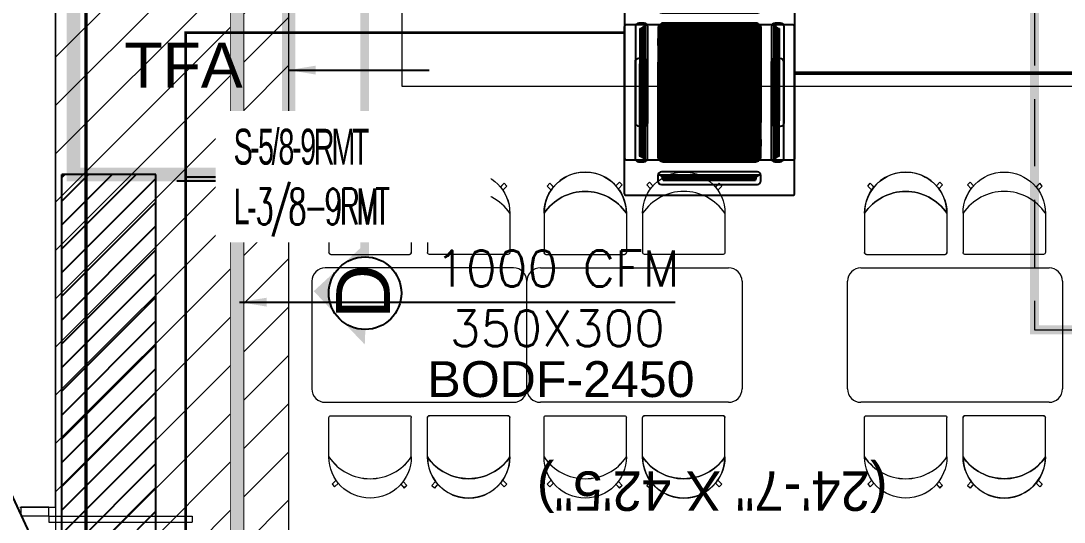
# Model space of a CAD drawing. Header units: millimetres. Extents: x -81374 to 485233, y -39075 to 157313.
# Drawn here: x 49089 to 54909, y 18850 to 21647 of the extents above; entities that cross this region are included whole.
import ezdxf
from ezdxf.enums import TextEntityAlignment as Align

# ---------------------------------------------------------------- set-up
doc = ezdxf.new("R2010")
doc.units = ezdxf.units.MM
doc.linetypes.add('CENTER', pattern=[2, 1.25, -0.25, 0.25, -0.25])
doc.linetypes.add('HIDDEN', pattern=[0.375, 0.25, -0.125])
for name, color, linetype, lineweight in [('A-DOOR', 31, 'Continuous', 5), ('A-ELE-0.15', 252, 'Continuous', 0), ('DRAIN PIPE', 76, 'Continuous', 30), ('G-IMPT', 8, 'Continuous', 5), ('ID-FURNITURE', 54, 'Continuous', 15), ('VRF -COPPER PIPE', 4, 'Continuous', 9)]:
    doc.layers.add(name, color=color, linetype=linetype, lineweight=lineweight)
for name, color, linetype in [('AC-RA-DIFFUSER', 6, 'Continuous'), ('CEN', 252, 'CENTER'), ('ETA-AC-BWD', 13, 'Continuous'), ('HATCH', 8, 'Continuous'), ('Hatch 01_UC', 7, 'Continuous'), ('HVAC-SECTIONS', 7, 'Continuous'), ('M-HVAC ELLIPTICAL DUCT', 6, 'Continuous'), ('M-HVAC VRV PIPE', 152, 'Continuous'), ('M-HVAC-ELEPTICAL DUCT', 6, 'Continuous'), ('M-HVAC-INSULATION', 8, 'Continuous'), ('M-HVAC-SUPPLY AIR DUCT', 4, 'Continuous'), ('M-HVAC-TEXT', 7, 'Continuous'), ('PCE-HVACTEXT', 7, 'Continuous')]:
    doc.layers.add(name, color=color, linetype=linetype)
doc.layers.add('ceiling', color=7, linetype='Continuous', lineweight=5, true_color=0x560d91)
doc.layers.add('LinearLight', color=7, linetype='Continuous', lineweight=5, true_color=0xb41f08)
doc.styles.add('Arial', font='arial.ttf', dxfattribs={"height": 3})
doc.styles.add('COREWALL-KEY PLAN$0$str001', font='arial.ttf', dxfattribs={"width": 0.9, "height": 0.117188})
doc.styles.add('Herbalife_Third Floor - Furniture Layout - 210201$0$CG', font='GOTHIC.TTF')
doc.styles.add('R', font='romans.shx')
doc.styles.add('ROMAND', font='romand__.ttf')
doc.styles.add('romans', font='stylu.ttf', dxfattribs={"height": 125})
doc.styles.add('rs', font='romans.shx', dxfattribs={"width": 0.75})
doc.styles.get("Standard").update_dxf_attribs({"font": 'arial.ttf'})
doc.dimstyles.new('GLAZ ALU', dxfattribs={"dimscale": 100, "dimtxt": 2, "dimasz": 1.4, "dimexe": 0.8, "dimexo": 0.8, "dimgap": 0.75, "dimtad": 1, "dimdec": 0, "dimzin": 0, "dimdsep": 46, "dimtxsty": 'rs', "dimcen": 0.09, "dimclrd": 8, "dimclre": 8, "dimclrt": 2, "dimadec": 0, "dimazin": 0, "dimtfac": 1, "dimtdec": 0, "dimtmove": 0, "dimatfit": 3, "dimfxl": 1, "dimtolj": 1, "dimtzin": 0, "dimarcsym": 0})
doc.dimstyles.new('Vayucon', dxfattribs={"dimtxt": 200, "dimasz": 150, "dimexe": 0, "dimexo": 0, "dimgap": 9e-05, "dimtad": 1, "dimdec": 0, "dimrnd": 5, "dimzin": 0, "dimdsep": 46, "dimtxsty": 'ROMAND', "dimcen": 90, "dimclre": 99, "dimclrt": 7, "dimadec": 0, "dimazin": 0, "dimtfac": 1, "dimtdec": 0, "dimtofl": 0, "dimtmove": 1, "dimatfit": 3, "dimfxl": 1, "dimtolj": 1, "dimtzin": 0, "dimarcsym": 0})
pattern_1 = [(225, (86411.17, 39444.27), (134.70384, -134.70384), [])]

# ---------------------------------------------------------------- blocks, each defined once
blk = doc.blocks.new('ng')
at = {"layer": 'CEN', "color": 9, "linetype": 'HIDDEN', "lineweight": 0, "ltscale": 1500, "true_color": 0xc7c8ca}
blk.add_lwpolyline([(29397.1, 15421.3), (31667.1, 15421.3), (31667.1, 19521.3), (29397.1, 19521.3)], dxfattribs=at)
blk = doc.blocks.new('floor plan 1')
at = {"layer": 'G-IMPT', "color": 8, "ltscale": 500}
for p, q in [((8126.6, -57959.4), (8126.6, -57926.1)), ((8926.6, -57926.1), (8126.6, -57926.1)), ((8926.6, -57959.4), (8126.6, -57959.4)), ((8926.6, -57959.4), (8926.6, -57926.1)), ((8926.6, -57959.4), (8926.6, -58009.4)), ((8926.6, -57959.4), (9080.8, -57959.4)), ((9080.8, -57959.4), (9080.8, -58009.4)), ((8888, -58009.4), (8888, -63931.5)), ((9088, -58009.4), (8888, -58009.4)), ((8926.6, -58009.4), (9080.8, -58009.4)), ((3383.4, -58137.6, 0), (3397.7, -58122.3, 0)), ((3405.7, -58160.1, 0), (3383.4, -58137.6, 0)), ((3418.4, -58143.2, 0), (3397.7, -58122.3, 0)), ((3767.2, -58136.8, 0), (3786.4, -58116.2, 0)), ((3780.5, -58153.2, 0), (3801.1, -58131.1, 0)), ((3801.1, -58131.1, 0), (3786.4, -58116.2, 0)), ((3939.8, -58131.1, 0), (3954.6, -58116.2, 0)), ((3960.5, -58153.2, 0), (3939.8, -58131.1, 0)), ((3973.8, -58136.8, 0), (3954.6, -58116.2, 0)), ((4322.5, -58143.2, 0), (4343.3, -58122.3, 0)), ((4335.2, -58160.1, 0), (4357.5, -58137.6, 0)), ((4357.5, -58137.6, 0), (4343.3, -58122.3, 0)), ((5171.5, -58137.6, 0), (5185.8, -58122.3, 0)), ((5193.8, -58160.1, 0), (5171.5, -58137.6, 0)), ((5206.5, -58143.2, 0), (5185.8, -58122.3, 0)), ((5555.3, -58136.8, 0), (5574.5, -58116.2, 0)), ((5568.6, -58153.2, 0), (5589.2, -58131.1, 0)), ((5589.2, -58131.1, 0), (5574.5, -58116.2, 0)), ((5727.9, -58131.1, 0), (5742.6, -58116.2, 0)), ((5748.6, -58153.2, 0), (5727.9, -58131.1, 0)), ((5761.8, -58136.8, 0), (5742.6, -58116.2, 0)), ((6110.6, -58143.2, 0), (6131.3, -58122.3, 0)), ((6123.3, -58160.1, 0), (6145.6, -58137.6, 0)), ((6145.6, -58137.6, 0), (6131.3, -58122.3, 0)), ((6371.5, -58137.6, 0), (6385.8, -58122.3, 0)), ((6393.8, -58160.1, 0), (6371.5, -58137.6, 0)), ((6406.5, -58143.2, 0), (6385.8, -58122.3, 0)), ((6755.3, -58136.8, 0), (6774.5, -58116.2, 0)), ((6768.6, -58153.2, 0), (6789.2, -58131.1, 0)), ((6789.2, -58131.1, 0), (6774.5, -58116.2, 0)), ((6927.9, -58131.1, 0), (6942.6, -58116.2, 0)), ((6948.6, -58153.2, 0), (6927.9, -58131.1, 0)), ((6961.8, -58136.8, 0), (6942.6, -58116.2, 0)), ((7310.6, -58143.2, 0), (7331.3, -58122.3, 0)), ((7323.3, -58160.1, 0), (7345.6, -58137.6, 0)), ((7345.6, -58137.6, 0), (7331.3, -58122.3, 0)), ((3345.5, -58594.3, 0), (4395.5, -58594.3, 0)), ((5133.6, -58594.3, 0), (6183.6, -58594.3, 0)), ((7383.6, -58594.3, 0), (6333.6, -58594.3, 0)), ((3270.5, -59269.3, 0), (3270.5, -58669.3, 0)), ((4470.5, -58669.3, 0), (4470.5, -59269.3, 0)), ((5058.6, -59269.3, 0), (5058.6, -58669.3, 0)), ((6258.6, -58669.3, 0), (6258.6, -59269.3, 0)), ((6258.6, -58669.3, 0), (6258.6, -59269.3, 0)), ((7458.6, -59269.3, 0), (7458.6, -58669.3, 0)), ((4395.5, -59344.3, 0), (3345.5, -59344.3, 0)), ((6183.6, -59344.3, 0), (5133.6, -59344.3, 0)), ((6333.6, -59344.3, 0), (7383.6, -59344.3, 0)), ((3405.7, -59778.5, 0), (3383.4, -59800.9, 0)), ((3383.4, -59800.9, 0), (3397.7, -59816.2, 0)), ((3418.4, -59795.3, 0), (3397.7, -59816.2, 0)), ((3767.2, -59801.7, 0), (3786.4, -59822.3, 0)), ((3780.5, -59785.3, 0), (3801.1, -59807.5, 0)), ((3801.1, -59807.5, 0), (3786.4, -59822.3, 0)), ((3960.5, -59785.3, 0), (3939.8, -59807.5, 0)), ((3939.8, -59807.5, 0), (3954.6, -59822.3, 0)), ((3973.8, -59801.7, 0), (3954.6, -59822.3, 0)), ((4322.5, -59795.3, 0), (4343.3, -59816.2, 0)), ((4335.2, -59778.5, 0), (4357.5, -59800.9, 0)), ((4357.5, -59800.9, 0), (4343.3, -59816.2, 0)), ((5193.8, -59778.5, 0), (5171.5, -59800.9, 0)), ((5171.5, -59800.9, 0), (5185.8, -59816.2, 0)), ((5206.5, -59795.3, 0), (5185.8, -59816.2, 0)), ((5555.3, -59801.7, 0), (5574.5, -59822.3, 0)), ((5568.6, -59785.3, 0), (5589.2, -59807.5, 0)), ((5589.2, -59807.5, 0), (5574.5, -59822.3, 0)), ((5748.6, -59785.3, 0), (5727.9, -59807.5, 0)), ((5727.9, -59807.5, 0), (5742.6, -59822.3, 0)), ((5761.8, -59801.7, 0), (5742.6, -59822.3, 0)), ((6110.6, -59795.3, 0), (6131.3, -59816.2, 0)), ((6123.3, -59778.5, 0), (6145.6, -59800.9, 0)), ((6145.6, -59800.9, 0), (6131.3, -59816.2, 0)), ((6393.8, -59778.5, 0), (6371.5, -59800.9, 0)), ((6371.5, -59800.9, 0), (6385.8, -59816.2, 0)), ((6406.5, -59795.3, 0), (6385.8, -59816.2, 0)), ((6755.3, -59801.7, 0), (6774.5, -59822.3, 0)), ((6768.6, -59785.3, 0), (6789.2, -59807.5, 0)), ((6789.2, -59807.5, 0), (6774.5, -59822.3, 0)), ((6948.6, -59785.3, 0), (6927.9, -59807.5, 0)), ((6927.9, -59807.5, 0), (6942.6, -59822.3, 0)), ((6961.8, -59801.7, 0), (6942.6, -59822.3, 0)), ((7310.6, -59795.3, 0), (7331.3, -59816.2, 0)), ((7323.3, -59778.5, 0), (7345.6, -59800.9, 0)), ((7345.6, -59800.9, 0), (7331.3, -59816.2, 0)), ((8888, -60478.4), (8888, -60538.7))]:
    blk.add_line(p, q, dxfattribs=at)
at = {"layer": 'G-IMPT', "color": 8, "ltscale": 500, "extrusion": (-1.06746e-21, 5.7354e-10, -1)}
for p, q in [((3365.8, -58289.5, 0), (3365.8, -58508.9, 0)), ((3825.3, -58289.5, 0), (3825.3, -58508.9, 0)), ((5153.9, -58289.5, 0), (5153.9, -58508.9, 0)), ((5613.4, -58289.5, 0), (5613.4, -58508.9, 0)), ((6353.9, -58289.5, 0), (6353.9, -58508.9, 0)), ((6813.4, -58289.5, 0), (6813.4, -58508.9, 0)), ((3376.2, -58519.3, 0), (3814.9, -58519.3, 0)), ((5164.3, -58519.3, 0), (5603, -58519.3, 0)), ((6364.3, -58519.3, 0), (6803, -58519.3, 0))]:
    blk.add_line(p, q, dxfattribs=at)
at = {"layer": 'G-IMPT', "color": 8, "ltscale": 500, "extrusion": (1.06746e-21, 5.7354e-10, -1)}
for p, q in [((3915.7, -58289.5, 0), (3915.7, -58508.9, 0)), ((4375.2, -58289.5, 0), (4375.2, -58508.9, 0)), ((5703.7, -58289.5, 0), (5703.7, -58508.9, 0)), ((6163.2, -58289.5, 0), (6163.2, -58508.9, 0)), ((6903.7, -58289.5, 0), (6903.7, -58508.9, 0)), ((7363.2, -58289.5, 0), (7363.2, -58508.9, 0)), ((4364.8, -58519.3, 0), (3926.1, -58519.3, 0)), ((6152.9, -58519.3, 0), (5714.1, -58519.3, 0)), ((7352.9, -58519.3, 0), (6914.1, -58519.3, 0))]:
    blk.add_line(p, q, dxfattribs=at)
at = {"layer": 'G-IMPT', "color": 8, "ltscale": 500, "extrusion": (-1.06746e-21, -5.7354e-10, -1)}
for p, q in [((3376.2, -59419.3, 0), (3814.9, -59419.3, 0)), ((5164.3, -59419.3, 0), (5603, -59419.3, 0)), ((3365.8, -59649, 0), (3365.8, -59429.7, 0)), ((3825.3, -59649, 0), (3825.3, -59429.7, 0)), ((5153.9, -59649, 0), (5153.9, -59429.7, 0)), ((5613.4, -59649, 0), (5613.4, -59429.7, 0))]:
    blk.add_line(p, q, dxfattribs=at)
at = {"layer": 'G-IMPT', "color": 8, "ltscale": 500, "extrusion": (1.06721e-21, -5.7354e-10, -1)}
for p, q in [((4364.8, -59419.3, 0), (3926.1, -59419.3, 0)), ((6152.9, -59419.3, 0), (5714.1, -59419.3, 0)), ((7352.9, -59419.3, 0), (6914.1, -59419.3, 0)), ((3915.7, -59649, 0), (3915.7, -59429.7, 0)), ((4375.2, -59649, 0), (4375.2, -59429.7, 0)), ((5703.7, -59649, 0), (5703.7, -59429.7, 0)), ((6163.2, -59649, 0), (6163.2, -59429.7, 0)), ((6903.7, -59649, 0), (6903.7, -59429.7, 0)), ((7363.2, -59649, 0), (7363.2, -59429.7, 0))]:
    blk.add_line(p, q, dxfattribs=at)
at = {"layer": 'G-IMPT', "color": 8, "ltscale": 500, "extrusion": (-1.06708e-21, -5.7354e-10, -1)}
for p, q in [((6364.3, -59419.3, 0), (6803, -59419.3, 0)), ((6353.9, -59649, 0), (6353.9, -59429.7, 0)), ((6813.4, -59649, 0), (6813.4, -59429.7, 0))]:
    blk.add_line(p, q, dxfattribs=at)
at = {"layer": 'G-IMPT', "color": 8, "ltscale": 500, "extrusion": (-1.06746e-21, 5.7354e-10, -1)}
for centre, radius, start, end in [((-3595.5, -58289.5, 0), 229.7, 0, 180), ((-5383.6, -58289.5, 0), 229.7, 0, 180), ((-6583.6, -58289.5, 0), 229.7, 0, 180), ((-3376.2, -58508.9, 0), 10.4, 270, 0), ((-3814.9, -58508.9, 0), 10.4, 180, 270), ((-5164.3, -58508.9, 0), 10.4, 270, 0), ((-5603, -58508.9, 0), 10.4, 180, 270), ((-6364.3, -58508.9, 0), 10.4, 270, 0), ((-6803, -58508.9, 0), 10.4, 180, 270)]:
    blk.add_arc(centre, radius, start, end, dxfattribs=at)
at = {"layer": 'G-IMPT', "color": 8, "ltscale": 500, "extrusion": (1.06746e-21, 5.7354e-10, -1)}
for centre, radius, start, end in [((-4145.4, -58289.5, 0), 229.7, 0, 180), ((-5933.5, -58289.5, 0), 229.7, 0, 180), ((-7133.5, -58289.5, 0), 229.7, 0, 180), ((-3926.1, -58508.9, 0), 10.4, 270, 0), ((-4364.8, -58508.9, 0), 10.4, 180, 270), ((-5714.1, -58508.9, 0), 10.4, 270, 0), ((-6152.9, -58508.9, 0), 10.4, 180, 270), ((-6914.1, -58508.9, 0), 10.4, 270, 0), ((-7352.9, -58508.9, 0), 10.4, 180, 270)]:
    blk.add_arc(centre, radius, start, end, dxfattribs=at)
at = {"layer": 'G-IMPT', "color": 8, "ltscale": 500}
for centre, radius, start, end in [((3595.5, -58446, 0), 278, 34.25593, 145.74407), ((4145.4, -58446, 0), 278, 34.25593, 145.74407), ((5383.6, -58446, 0), 278, 34.25593, 145.74407), ((5933.5, -58446, 0), 278, 34.25593, 145.74407), ((6583.6, -58446, 0), 278, 34.25593, 145.74407), ((7133.5, -58446, 0), 278, 34.25593, 145.74407), ((3345.5, -58669.3, 0), 75, 90, 180), ((4395.5, -58669.3, 0), 75, 0, 90), ((5133.6, -58669.3, 0), 75, 90, 180), ((6183.6, -58669.3, 0), 75, 0, 90), ((6333.6, -58669.3, 0), 75, 90, 180), ((7383.6, -58669.3, 0), 75, 0, 90), ((3345.5, -59269.3, 0), 75, 180, 270), ((4395.5, -59269.3, 0), 75, 270, 0), ((5133.6, -59269.3, 0), 75, 180, 270), ((6183.6, -59269.3, 0), 75, 270, 0), ((6333.6, -59269.3, 0), 75, 180, 270), ((7383.6, -59269.3, 0), 75, 270, 0), ((3595.5, -59492.6, 0), 278, 214.25593, 325.74407), ((4145.4, -59492.6, 0), 278, 214.25593, 325.74407), ((5383.6, -59492.6, 0), 278, 214.25593, 325.74407), ((5933.5, -59492.6, 0), 278, 214.25593, 325.74407), ((6583.6, -59492.6, 0), 278, 214.25593, 325.74407), ((7133.5, -59492.6, 0), 278, 214.25593, 325.74407)]:
    blk.add_arc(centre, radius, start, end, dxfattribs=at)
at = {"layer": 'G-IMPT', "color": 8, "ltscale": 500, "extrusion": (-1.06746e-21, -5.7354e-10, -1)}
for centre, radius, start, end in [((-3376.2, -59429.7, 0), 10.4, 0, 90), ((-3814.9, -59429.7, 0), 10.4, 90, 180), ((-5164.3, -59429.7, 0), 10.4, 0, 90), ((-5603, -59429.7, 0), 10.4, 90, 180), ((-3595.5, -59649, 0), 229.7, 180, 0), ((-5383.6, -59649, 0), 229.7, 180, 0)]:
    blk.add_arc(centre, radius, start, end, dxfattribs=at)
at = {"layer": 'G-IMPT', "color": 8, "ltscale": 500, "extrusion": (1.06721e-21, -5.7354e-10, -1)}
for centre, radius, start, end in [((-3926.1, -59429.7, 0), 10.4, 0, 90), ((-4364.8, -59429.7, 0), 10.4, 90, 180), ((-5714.1, -59429.7, 0), 10.4, 0, 90), ((-6152.9, -59429.7, 0), 10.4, 90, 180), ((-6914.1, -59429.7, 0), 10.4, 0, 90), ((-7352.9, -59429.7, 0), 10.4, 90, 180), ((-4145.4, -59649, 0), 229.7, 180, 0), ((-5933.5, -59649, 0), 229.7, 180, 0), ((-7133.5, -59649, 0), 229.7, 180, 0)]:
    blk.add_arc(centre, radius, start, end, dxfattribs=at)
at = {"layer": 'G-IMPT', "color": 8, "ltscale": 500, "extrusion": (-1.06708e-21, -5.7354e-10, -1)}
for centre, radius, start, end in [((-6364.3, -59429.7, 0), 10.4, 0, 90), ((-6803, -59429.7, 0), 10.4, 90, 180), ((-6583.6, -59649, 0), 229.7, 180, 0)]:
    blk.add_arc(centre, radius, start, end, dxfattribs=at)
at = {"layer": 'CEN', "linetype": 'Continuous'}
blk.add_blockref('ng', (-28240.4, -78519.6), dxfattribs=at)
at = {"layer": 'G-IMPT', "color": 8, "ltscale": 500, "style": 'Herbalife_Third Floor - Furniture Layout - 210201$0$CG'}
blk.add_text('(24\'-7" X 42\'5")', height=220, dxfattribs=at).set_placement((4246.7, -58208.9))
at = {"layer": 'G-IMPT', "color": 8, "ltscale": 500}
for rotation, p in [(359.99915, (39680.6, -4989.6, 0)), (359.99915, (35886.7, -10139.3, 0)), (270.00085, (28873.3, -20643.5, 0)), (359.99915, (11975.3, -26935.4, 0)), (359.99915, (15267.6, -26935.4, 0)), (359.99915, (26686.3, -26987.7, 0)), (270.00085, (15861.1, -28615, 0)), (89.99915, (23697.8, -33300.6, 0)), (89.99915, (23597.9, -35337.7, 0)), (89.99915, (23597.9, -37388.3, 0)), (359.99915, (13750.4, -37781.5, 0)), (89.99915, (23697.8, -40746.8, 0)), (89.99915, (23597.8, -44302.5, 0)), (89.99915, (23597.8, -46399.1, 0)), (89.99915, (23697.8, -48339.8, 0)), (89.99915, (23697.8, -54280, 0)), (359.99915, (27418.1, -55702.4, 0)), (89.99915, (9671.9, -65856.5, 0)), (359.99915, (4684.1, -67403.4, 0)), (359.99915, (8737.2, -67403.4, 0))]:
    blk.add_attdef('PARTITIONTYPE', text='', height=200, rotation=rotation, dxfattribs=at).set_placement(p, align=Align.MIDDLE_CENTER)
blk = doc.blocks.new('DFKJKFFK')
at = {"layer": 'ID-FURNITURE', "color": 8}
for p, q in [((411107.2, 1173486.7, 0), (411088.8, 1173469.6, 0)), ((411134, 1173460, 0), (411107.2, 1173486.7, 0)), ((411113.8, 1173444.8, 0), (411088.8, 1173469.6, 0)), ((411106.2, 1173027.3, 0), (411081.6, 1173004.4, 0)), ((411099.3, 1172986.7, 0), (411081.6, 1173004.4, 0)), ((411125.8, 1173011.4, 0), (411099.3, 1172986.7, 0))]:
    blk.add_line(p, q, dxfattribs=at)
at = {"layer": 'ID-FURNITURE', "color": 8, "extrusion": (-5.7354e-10, 1.06734e-21, -1)}
for p, q in [((411289, 1173507.8, 0), (411551.6, 1173507.8, 0)), ((411564, 1173495.4, 0), (411564, 1172970.2, 0)), ((411289, 1172957.8, 0), (411551.6, 1172957.8, 0))]:
    blk.add_line(p, q, dxfattribs=at)
for centre, radius, start, end in [((-411289, 1173232.8, 0), 275, 270, 90), ((-411551.6, 1173495.4, 0), 12.4, 90, 180), ((-411551.6, 1172970.2, 0), 12.4, 180, 270)]:
    blk.add_arc(centre, radius, start, end, dxfattribs=at)
at = {"layer": 'ID-FURNITURE', "color": 8}
blk.add_arc((411476.3, 1173232.8, 0), 332.7, 124.25593, 235.74407, dxfattribs=at)
blk = doc.blocks.new('zw$CAB3')
at = {"layer": 'M-HVAC ELLIPTICAL DUCT', "linetype": 'Continuous', "const_width": 75}
blk.add_lwpolyline([(37.5, 1202.5), (37.5, 37.5), (1237.5, 37.5), (1237.5, 1202.5)], close=True, dxfattribs=at)
at = {"layer": 'M-HVAC-TEXT', "color": 7, "insert": (651, 772.9, 0), "char_height": 250, "width": 562.477, "attachment_point": 2, "style": 'Arial'}
blk.add_mtext('TFA ', dxfattribs=at)
blk = doc.blocks.new('DLC - All Capacities')
at = {"color": 62}
for p, q in [((286.9, 360), (-286.9, 360)), ((270.9, 365), (-270.9, 365)), ((265.1, 370), (-265.1, 370)), ((261.5, 375), (-261.5, 375)), ((259.2, 380), (-259.2, 380)), ((257.5, 385), (-257.9, 385)), ((257.5, 390), (-257.5, 390)), ((-390, 257.5), (-390, -257.5)), ((-385, 257.5), (-385, -257.9)), ((-380, 259.2), (-380, -259.2)), ((-375, 261.5), (-375, -261.5)), ((-370, 265.1), (-370, -265.1)), ((-365, 270.9), (-365, -270.9)), ((-360, 286.9), (-360, -286.9)), ((360, -286.9), (360, 286.9)), ((365, -270.9), (365, 270.9)), ((370, -265.1), (370, 265.1)), ((375, -261.5), (375, 261.5)), ((380, -259.2), (380, 259.2)), ((385, -257.5), (385, 257.9)), ((390, -257.5), (390, 257.5)), ((-286.9, -360), (286.9, -360)), ((-270.9, -365), (270.9, -365)), ((-265.1, -370), (265.1, -370)), ((-261.5, -375), (261.5, -375)), ((-259.2, -380), (259.2, -380)), ((-257.5, -385), (257.9, -385)), ((-257.5, -390), (257.5, -390))]:
    blk.add_line(p, q, dxfattribs=at)
at = {"color": 4}
for p, q in [((-277.5, -279.9), (-277.5, 279.9)), ((-274.5, -282.2), (-274.5, 282.2))]:
    blk.add_line(p, q, dxfattribs=at)
for points in [[(-465, -475), (465, -475, 0.414214), (475, -465), (475, 465, 0.414214), (465, 475), (-465, 475, 0.414214), (-475, 465), (-475, -465, 0.414214)], [(-287.5, 395), (-287.5, 365, 0.414214), (-267.5, 345), (267.5, 345, 0.414214), (287.5, 365), (287.5, 395, 0.414214), (267.5, 415), (-267.5, 415, 0.414214)], [(-395, -287.5), (-365, -287.5, 0.414214), (-345, -267.5), (-345, 267.5, 0.414214), (-365, 287.5), (-395, 287.5, 0.414214), (-415, 267.5), (-415, -267.5, 0.414214)], [(-257.5, -287.5), (257.5, -287.5, 0.414214), (287.5, -257.5), (287.5, 257.5, 0.414214), (257.5, 287.5), (-257.5, 287.5, 0.414214), (-287.5, 257.5), (-287.5, -257.5, 0.414214)], [(395, 287.5), (365, 287.5, 0.414214), (345, 267.5), (345, -267.5, 0.414214), (365, -287.5), (395, -287.5, 0.414214), (415, -267.5), (415, 267.5, 0.414214)], [(287.5, -395), (287.5, -365, 0.414214), (267.5, -345), (-267.5, -345, 0.414214), (-287.5, -365), (-287.5, -395, 0.414214), (-267.5, -415), (267.5, -415, 0.414214)]]:
    blk.add_lwpolyline(points, format="xyb", close=True, dxfattribs=at)
for points in [[(-277.5, -279.9), (-277.5, 279.9)], [(-274.5, 282.2), (-274.5, -282.2)], [(-267.5, -285.8), (-267.5, 285.8)], [(-264.5, 286.7), (-264.5, -286.7)], [(262.5, -287.1), (262.5, 287.1)], [(265.5, 286.4), (265.5, -286.4)], [(272.5, -283.5), (272.5, 283.5)], [(275.5, 281.5), (275.5, -281.5)]]:
    blk.add_lwpolyline(points, dxfattribs=at)
for points in [[(-257.5, 287.5), (-254.5, 287.5), (-254.5, -287.5), (-257.5, -287.5)], [(-247.5, 287.5), (-244.5, 287.5), (-244.5, -287.5), (-247.5, -287.5)], [(-237.5, 287.5), (-234.5, 287.5), (-234.5, -287.5), (-237.5, -287.5)], [(-227.5, 287.5), (-224.5, 287.5), (-224.5, -287.5), (-227.5, -287.5)], [(-217.5, 287.5), (-214.5, 287.5), (-214.5, -287.5), (-217.5, -287.5)], [(-207.5, 287.5), (-204.5, 287.5), (-204.5, -287.5), (-207.5, -287.5)], [(-197.5, 287.5), (-194.5, 287.5), (-194.5, -287.5), (-197.5, -287.5)], [(-187.5, 287.5), (-184.5, 287.5), (-184.5, -287.5), (-187.5, -287.5)], [(-177.5, 287.5), (-174.5, 287.5), (-174.5, -287.5), (-177.5, -287.5)], [(-167.5, 287.5), (-164.5, 287.5), (-164.5, -287.5), (-167.5, -287.5)], [(-157.5, 287.5), (-154.5, 287.5), (-154.5, -287.5), (-157.5, -287.5)], [(-147.5, 287.5), (-144.5, 287.5), (-144.5, -287.5), (-147.5, -287.5)], [(-137.5, 287.5), (-134.5, 287.5), (-134.5, -287.5), (-137.5, -287.5)], [(-127.5, 287.5), (-124.5, 287.5), (-124.5, -287.5), (-127.5, -287.5)], [(-117.5, 287.5), (-114.5, 287.5), (-114.5, -287.5), (-117.5, -287.5)], [(-107.5, 287.5), (-104.5, 287.5), (-104.5, -287.5), (-107.5, -287.5)], [(-97.5, 287.5), (-94.5, 287.5), (-94.5, -287.5), (-97.5, -287.5)], [(-87.5, 287.5), (-84.5, 287.5), (-84.5, -287.5), (-87.5, -287.5)], [(-77.5, 287.5), (-74.5, 287.5), (-74.5, -287.5), (-77.5, -287.5)], [(-67.5, 287.5), (-64.5, 287.5), (-64.5, -287.5), (-67.5, -287.5)], [(-57.5, 287.5), (-54.5, 287.5), (-54.5, -287.5), (-57.5, -287.5)], [(-47.5, 287.5), (-44.5, 287.5), (-44.5, -287.5), (-47.5, -287.5)], [(-37.5, 287.5), (-34.5, 287.5), (-34.5, -287.5), (-37.5, -287.5)], [(-27.5, 287.5), (-24.5, 287.5), (-24.5, -287.5), (-27.5, -287.5)], [(-17.5, 287.5), (-14.5, 287.5), (-14.5, -287.5), (-17.5, -287.5)], [(-7.5, 287.5), (-4.5, 287.5), (-4.5, -287.5), (-7.5, -287.5)], [(2.5, 287.5), (5.5, 287.5), (5.5, -287.5), (2.5, -287.5)], [(12.5, 287.5), (15.5, 287.5), (15.5, -287.5), (12.5, -287.5)], [(22.5, 287.5), (25.5, 287.5), (25.5, -287.5), (22.5, -287.5)], [(32.5, 287.5), (35.5, 287.5), (35.5, -287.5), (32.5, -287.5)], [(42.5, 287.5), (45.5, 287.5), (45.5, -287.5), (42.5, -287.5)], [(52.5, 287.5), (55.5, 287.5), (55.5, -287.5), (52.5, -287.5)], [(62.5, 287.5), (65.5, 287.5), (65.5, -287.5), (62.5, -287.5)], [(72.5, 287.5), (75.5, 287.5), (75.5, -287.5), (72.5, -287.5)], [(82.5, 287.5), (85.5, 287.5), (85.5, -287.5), (82.5, -287.5)], [(92.5, 287.5), (95.5, 287.5), (95.5, -287.5), (92.5, -287.5)], [(102.5, 287.5), (105.5, 287.5), (105.5, -287.5), (102.5, -287.5)], [(112.5, 287.5), (115.5, 287.5), (115.5, -287.5), (112.5, -287.5)], [(122.5, 287.5), (125.5, 287.5), (125.5, -287.5), (122.5, -287.5)], [(132.5, 287.5), (135.5, 287.5), (135.5, -287.5), (132.5, -287.5)], [(142.5, 287.5), (145.5, 287.5), (145.5, -287.5), (142.5, -287.5)], [(152.5, 287.5), (155.5, 287.5), (155.5, -287.5), (152.5, -287.5)], [(162.5, 287.5), (165.5, 287.5), (165.5, -287.5), (162.5, -287.5)], [(172.5, 287.5), (175.5, 287.5), (175.5, -287.5), (172.5, -287.5)], [(182.5, 287.5), (185.5, 287.5), (185.5, -287.5), (182.5, -287.5)], [(192.5, 287.5), (195.5, 287.5), (195.5, -287.5), (192.5, -287.5)], [(202.5, 287.5), (205.5, 287.5), (205.5, -287.5), (202.5, -287.5)], [(212.5, 287.5), (215.5, 287.5), (215.5, -287.5), (212.5, -287.5)], [(222.5, 287.5), (225.5, 287.5), (225.5, -287.5), (222.5, -287.5)], [(232.5, 287.5), (235.5, 287.5), (235.5, -287.5), (232.5, -287.5)], [(242.5, 287.5), (245.5, 287.5), (245.5, -287.5), (242.5, -287.5)], [(252.5, 287.5), (255.5, 287.5), (255.5, -287.5), (252.5, -287.5)]]:
    blk.add_lwpolyline(points, close=True, dxfattribs=at)
at = {"color": 62}
for centre, start, end in [((-287.5, 390), 271.21301, 0.01284), ((287.5, 390), 179.98716, 268.78699), ((-390, 287.5), 269.98716, 358.78699), ((390, 287.5), 181.21301, 270.01284), ((-390, -287.5), 1.21301, 90.01284), ((390, -287.5), 89.98716, 178.78699), ((-287.5, -390), 359.98716, 88.78699), ((287.5, -390), 91.21301, 180.01284)]:
    blk.add_arc(centre, 30, start, end, dxfattribs=at)

msp = doc.modelspace()

# ---------------------------------------------------------------- hatches: boundary and pattern name
at = {"layer": 'ETA-AC-BWD'}
msp.add_hatch(color=7, dxfattribs=at).paths.add_polyline_path([(50806.9, 20135.4, 0.428732), (51010.9, 19925.1), (51007.6, 19841.2), (50722.9, 20138.8), (51020.5, 20413.8), (51017.2, 20329.8, 0.414229)])
at = {"layer": 'HATCH'}
h = msp.add_hatch(color=8, dxfattribs=at)
h.dxf.hatch_style = 1
edge = h.paths.add_edge_path(flags=16)
edge.add_arc((51082.8, 23076.1), 750, 450, 540)
edge.add_line((50332.8, 23076.1), (50332.8, 13716.5))
edge.add_arc((51082.8, 13716.5), 750, 180, 270)
edge.add_line((51082.8, 12966.5), (54782.5, 12966.5))
edge.add_arc((54782.5, 13716.5), 750, 270, 360)
edge.add_line((55532.5, 13716.5), (55532.5, 23076.1))
edge.add_arc((54782.5, 23076.1), 750, 360, 450)
edge.add_line((54782.5, 23826.1), (51082.8, 23826.1))
edge = h.paths.add_edge_path()
edge.add_arc((51082.8, 23076.1), 825, 450, 540)
edge.add_line((50257.8, 23076.1), (50257.8, 13716.5))
edge.add_arc((51082.8, 13716.5), 825, 180, 270)
edge.add_line((51082.8, 12891.5), (54782.5, 12891.5))
edge.add_arc((54782.5, 13716.5), 825, 270, 360)
edge.add_line((55607.5, 13716.5), (55607.5, 23076.1))
edge.add_arc((54782.5, 23076.1), 825, 360, 450)
edge.add_line((54782.5, 23901.1), (51082.8, 23901.1))
at = {"layer": 'Hatch 01_UC', "linetype": 'Continuous', "lineweight": 0, "transparency": 33554597}
h = msp.add_hatch(dxfattribs=at)
h.set_pattern_fill('ANSI31', color=8, scale=60, angle=180)
h.set_pattern_definition(pattern_1)
h.paths.add_polyline_path([(56014.8, 24856.1), (49282.8, 24856.1), (49282.8, 18559.3), (49282.8, 11934), (56251.6, 11934), (56251.6, 12466.5), (56584.1, 12466.5), (56584.1, 21441.1), (56022.8, 21441.1), (56022.8, 22506.1), (56582.5, 22506.1), (56582.5, 24856.1)])
edge = h.paths.add_edge_path(flags=16)
edge.add_ellipse((51082.8, 23076.1), major_axis=(825, 0), ratio=1, start_angle=90, end_angle=180)
edge.add_line((50257.8, 23076.1), (50257.8, 13716.5))
edge.add_ellipse((51082.8, 13716.5), major_axis=(825, 0), ratio=1, start_angle=180, end_angle=270)
edge.add_line((51082.8, 12891.5), (54782.5, 12891.5))
edge.add_ellipse((54782.5, 13716.5), major_axis=(825, 0), ratio=1, start_angle=270, end_angle=360)
edge.add_line((55607.5, 13716.5), (55607.5, 23076.1))
edge.add_ellipse((54782.5, 23076.1), major_axis=(825, 0), ratio=1, start_angle=0, end_angle=90)
edge.add_line((54782.5, 23901.1), (51082.8, 23901.1))
h = msp.add_hatch(dxfattribs=at)
h.set_pattern_fill('ANSI31', color=8, scale=60, angle=180)
h.set_pattern_definition(pattern_1)
edge = h.paths.add_edge_path(flags=16)
edge.add_arc((51082.8, 23076.1), 500, 450, 540)
edge.add_line((50582.8, 23076.1), (50582.8, 13716.5))
edge.add_arc((51082.8, 13716.5), 500, 180, 270)
edge.add_line((51082.8, 13216.5), (54782.5, 13216.5))
edge.add_arc((54782.5, 13716.5), 500, 270, 360)
edge.add_line((55282.5, 13716.5), (55282.5, 23076.1))
edge.add_arc((54782.5, 23076.1), 500, 360, 450)
edge.add_line((54782.5, 23576.1), (51082.8, 23576.1))
edge = h.paths.add_edge_path()
edge.add_ellipse((51082.8, 23076.1), major_axis=(750, 0), ratio=1, start_angle=90, end_angle=180)
edge.add_line((50332.8, 23076.1), (50332.8, 13716.5))
edge.add_ellipse((51082.8, 13716.5), major_axis=(750, 0), ratio=1, start_angle=180, end_angle=270)
edge.add_line((51082.8, 12966.5), (54782.5, 12966.5))
edge.add_ellipse((54782.5, 13716.5), major_axis=(750, 0), ratio=1, start_angle=270, end_angle=360)
edge.add_line((55532.5, 13716.5), (55532.5, 23076.1))
edge.add_ellipse((54782.5, 23076.1), major_axis=(750, 0), ratio=1, start_angle=0, end_angle=90)
edge.add_line((54782.5, 23826.1), (51082.8, 23826.1))
at = {"layer": 'M-HVAC-INSULATION'}
h = msp.add_hatch(dxfattribs=at)
h.set_pattern_fill('ANSI31', color=256, scale=750, angle=360, style=0)
h.set_pattern_definition([(45, (497008.21, -83079.44), (-66.29126, 66.29126), [])])
h.paths.add_polyline_path([(49317.8, 20789.5), (49842.8, 20789.5), (49842.8, 13414.1), (49317.8, 13414.1)])

# ---------------------------------------------------------------- linework, layer by layer
at = {"layer": 'A-DOOR', "color": 8}
for p, q in [((49244.2, 18884), (50044.2, 18884)), ((49244.2, 18884), (49244.2, 18850.7)), ((50044.2, 18884), (50044.2, 18850.7)), ((49244.2, 18850.7), (50044.2, 18850.7))]:
    msp.add_line(p, q, dxfattribs=at)
at = {"layer": 'A-ELE-0.15', "color": 8}
for p, q in [((49090, 18884), (49090, 18934)), ((49244.2, 18934), (49090, 18934)), ((49244.2, 18884), (49244.2, 18934)), ((49244.2, 18884), (49090, 18884))]:
    msp.add_line(p, q, dxfattribs=at)
at = {"layer": 'ceiling', "color": 8, "linetype": 'Continuous'}
msp.add_lwpolyline([(56014.8, 24856.1), (49282.8, 24856.1), (49282.8, 18559.3), (49282.8, 18559.3), (49282.8, 11934), (56251.6, 11934), (56251.6, 12466.5), (56584.1, 12466.5), (56584.1, 21441.1), (56022.8, 21441.1), (56022.8, 22506.1), (56582.5, 22506.1), (56582.5, 24856.1), (56014.8, 24856.1)], dxfattribs=at)
msp.add_lwpolyline([(51082.8, 23576.1, 0.414214), (50582.8, 23076.1), (50582.8, 13716.5, 0.414214), (51082.8, 13216.5), (54782.5, 13216.5, 0.414214), (55282.5, 13716.5), (55282.5, 23076.1, 0.414214), (54782.5, 23576.1)], format="xyb", close=True, dxfattribs=at)
at = {"layer": 'CEN', "color": 11, "linetype": 'HIDDEN', "lineweight": 0, "ltscale": 1500, "const_width": 50}
msp.add_lwpolyline([(57014, 24023), (54744.1, 24023), (54744.1, 19923), (57014.1, 19923)], dxfattribs=at)
at = {"layer": 'DRAIN PIPE', "linetype": 'Continuous', "const_width": 20}
msp.add_lwpolyline([(53405.2, 21354.8), (55431.1, 21354.8)], dxfattribs=at)
at = {"layer": 'ETA-AC-BWD', "color": 7}
msp.add_circle((51009.2, 20127.5, 0), 202.5, dxfattribs=at)
at = {"layer": 'HVAC-SECTIONS', "color": 0, "linetype": 'HIDDEN', "ltscale": 1000, "const_width": 50, "elevation": 0}
msp.add_lwpolyline([(51006.9, 20330), (51006.9, 22707.6)], dxfattribs=at)
at = {"layer": 'LinearLight', "color": 8, "const_width": 5}
for points in [[(51082.8, 23901.1, 0.414214), (50257.8, 23076.1), (50257.8, 13716.5, 0.414214), (51082.8, 12891.5), (54782.5, 12891.5, 0.414214), (55607.5, 13716.5), (55607.5, 23076.1, 0.414214), (54782.5, 23901.1)], [(51082.8, 23826.1, 0.414214), (50332.8, 23076.1), (50332.8, 13716.5, 0.414214), (51082.8, 12966.5), (54782.5, 12966.5, 0.414214), (55532.5, 13716.5), (55532.5, 23076.1, 0.414214), (54782.5, 23826.1)]]:
    msp.add_lwpolyline(points, format="xyb", close=True, dxfattribs=at)
at = {"layer": 'M-HVAC ELLIPTICAL DUCT', "linetype": 'Continuous'}
for p, q in [((49317.8, 14044.4), (49317.8, 20789.5)), ((49842.8, 20789.5), (49317.8, 20789.5)), ((49842.8, 14044.4), (49842.8, 20789.5))]:
    msp.add_line(p, q, dxfattribs=at)
at = {"layer": 'M-HVAC VRV PIPE', "color": 6, "linetype": 'Continuous', "const_width": 15}
msp.add_lwpolyline([(52457.1, 21580.3), (50008.4, 21580.3), (50008.4, 18425.6), (47232.9, 18425.6)], dxfattribs=at)
at = {"layer": 'M-HVAC-SUPPLY AIR DUCT', "linetype": 'Continuous'}
msp.add_line((49959.6, 20754.5, 0), (50309.6, 20754.5, 0), dxfattribs=at)
at = {"layer": 'VRF -COPPER PIPE', "color": 0}
msp.add_lwpolyline([(51216.7, 23716.6), (55161.8, 23716.6), (55161.8, 21279.9), (51216.7, 21279.9)], close=True, dxfattribs=at)

# ---------------------------------------------------------------- block references
at = {"linetype": 'Continuous', "rotation": 180}
msp.add_blockref('floor plan 1', (58170.8, -39075.4), dxfattribs=at)
at = {"color": 8, "yscale": 0.8354382871237348, "zscale": 0.8354382871237348}
for p, xscale, rotation in [((1031200.9, 364180.2, 0), -0.8354382871237348, 89.99999999999977), ((-928576.4, 364180.2, 0), 0.8354382871237348, 269.9999999999999), ((1032400.9, 364180.2, 0), -0.8354382871237348, 89.99999999999977), ((-927376.4, 364180.2, 0), 0.8354382871237348, 270), ((1034189, 364180.2, 0), -0.8354382871237348, 89.99999999999977), ((-925588.3, 364180.2, 0), 0.8354382871237348, 270), ((1031200.9, -324392.4, 0), 0.8354382871237348, 89.99999999999993), ((-928576.4, -324392.4, 0), -0.8354382871237348, 269.9999999999999), ((1032400.9, -324392.4, 0), 0.8354382871237348, 89.99999999999999), ((-927376.4, -324392.4, 0), -0.8354382871237348, 269.9999999999999), ((1034189, -324392.4, 0), 0.8354382871237348, 89.99999999999999), ((-925588.3, -324392.4, 0), -0.8354382871237348, 269.9999999999999)]:
    msp.add_blockref('DFKJKFFK', p, dxfattribs=dict(at, xscale=xscale, rotation=rotation))
at = {"layer": 'AC-RA-DIFFUSER', "rotation": 360}
for p in [(52932.1, 21346.4), (52930.2, 21148.7)]:
    msp.add_blockref('DLC - All Capacities', p, dxfattribs=at)
at = {"layer": 'HVAC-SECTIONS', "color": 0, "linetype": 'Continuous', "rotation": 360}
msp.add_blockref('zw$CAB3', (49345.3, 20752), dxfattribs=at)
msp.add_blockref('zw$CAB3', (49345.3, 20752), dxfattribs=at)

# ---------------------------------------------------------------- texts
at = {"layer": 'ETA-AC-BWD', "color": 7, "style": 'COREWALL-KEY PLAN$0$str001'}
msp.add_attdef('D', text='', height=300, rotation=90, dxfattribs=at).set_placement((50997.5, 20136.5, 0), align=Align.MIDDLE_CENTER)
at = {"layer": 'M-HVAC-ELEPTICAL DUCT', "insert": (51356.8, 19748.3, 1198.1), "char_height": 200, "attachment_point": 1}
msp.add_mtext('BODF-2450', dxfattribs=at)
at = {"layer": 'M-HVAC-TEXT', "color": 7, "insert": (52082, 20365.3, 0), "char_height": 200, "width": 13359.771, "attachment_point": 2, "style": 'R'}
msp.add_mtext('1000 CFM\\P350X300', dxfattribs=at)

# ---------------------------------------------------------------- leaders
at = {"layer": 'M-HVAC ELLIPTICAL DUCT', "color": 0, "linetype": 'Continuous'}
msp.add_leader([(50582.8, 21372), (51367.1, 21372)], dimstyle='Vayucon', dxfattribs=at)
msp.add_leader([(50582.8, 21372), (51367.1, 21372)], dimstyle='Vayucon', dxfattribs=at)
at = {"layer": 'M-HVAC-SUPPLY AIR DUCT', "color": 0, "linetype": 'Continuous'}
for points in [[(50309.6, 20077.6, 0), (52739.8, 20077.6, 0)], [(49476.2, 18063.9), (48944.7, 19205), (47489.6, 19205)]]:
    msp.add_leader(points, dimstyle='Vayucon', dxfattribs=at)
at = {"layer": 'PCE-HVACTEXT', "ltscale": 0.25}
msp.add_leader([(50008.4, 20776.9), (51170, 20776.9)], dimstyle='GLAZ ALU', override={"dimtad": 0, "dimclrd": 7, "dimclrt": 256, "dimfxl": 100, "dimfxlon": 1, "dimtfill": 1, "dimarcsym": 1}, dxfattribs=at)

# ---------------------------------------------------------------- next in the draw order: texts
at = {"layer": 'M-HVAC-TEXT', "insert": (50275.7, 20444.7), "char_height": 200, "width": 1334.442, "attachment_point": 7, "style": 'romans', "bg_fill": 2}
msp.add_mtext('\\pxql;{\\W0.6;\\T0.75;\\C6;S-5/8-9RMT\\P\\pt1;L-\\Fromans.shx|c1;3/8-9RMT}', dxfattribs=at)

# ---------------------------------------------------------------- next in the draw order: linework, layer by layer
at = {"layer": 'DRAIN PIPE', "color": 76, "linetype": 'Continuous'}
msp.add_lwpolyline([(48524.9, 10714.7, 20, 20, 0), (48525, 13646.6, 20, 20, 0), (49452.1, 13646.6, 20, 20, 0), (49452.1, 18740.8, 20, 20, 0), (49452.1, 24174.9, 20, 20, 0), (50442.6, 24176.6, 0, 0, 0)], format="xyseb", dxfattribs=at)

doc.saveas('drawing.dxf')
